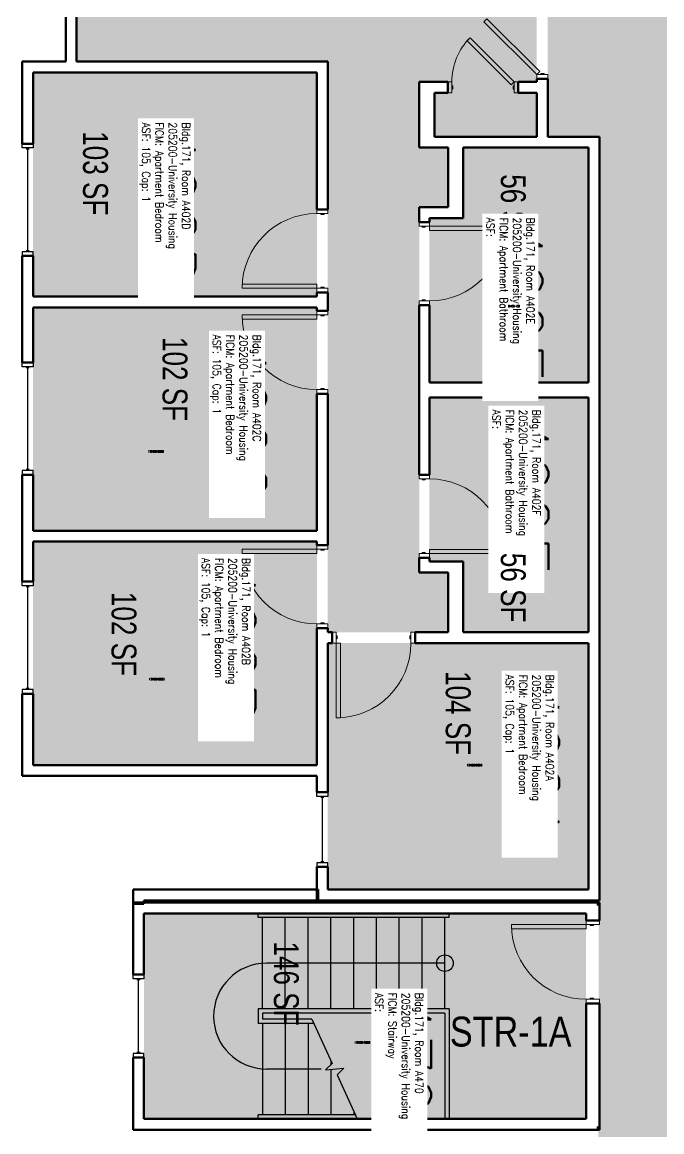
# Model space of a CAD drawing. Header units: inches. Extents: x 88 to 3257, y -489 to 2081.
# Drawn here: x 97 to 406, y 254 to 789 of the extents above; entities that cross this region are included whole.
import ezdxf
from ezdxf.enums import TextEntityAlignment as Align

# ---------------------------------------------------------------- set-up
doc = ezdxf.new("R2010")
doc.units = ezdxf.units.IN
doc.header["$LTSCALE"] = 48
doc.header["$MEASUREMENT"] = 0
for name, color, linetype in [('A-Area-Iden', 1, 'Continuous'), ('A-DOOR', 2, 'Continuous'), ('A-FLOR', 3, 'Continuous'), ('A-GLAZ', 1, 'Continuous'), ('A-IDEN-RNUM', 7, 'Continuous'), ('A-IDEN-SNUM', 4, 'Continuous'), ('A-IDEN-VNUM', 4, 'Continuous'), ('A-WALL', 5, 'Continuous'), ('AREA-TEXT', 3, 'Continuous'), ('Rooms-Category-Color', 7, 'Continuous'), ('Rooms-College-Color', 7, 'Continuous'), ('Rooms-Department-Color', 7, 'Continuous'), ('Rooms-Division-Color', 7, 'Continuous'), ('Rooms-Information', 7, 'Continuous')]:
    doc.layers.add(name, color=color, linetype=linetype)
doc.styles.add('AREA', font='arial.ttf', dxfattribs={"width": 0.75, "height": 12})
doc.styles.add('DIMS', font='ARIALN.TTF')
doc.styles.add('ROOMSNUMBER', font='txt.shx', dxfattribs={"height": 0.03})
doc.styles.add('ROOMVNUMBER', font='simplex.shx', dxfattribs={"width": 0.85})
doc.styles.get("Standard").update_dxf_attribs({"font": 'ARIALN.TTF'})
doc.dimstyles.new('NBA 2004', dxfattribs={"dimscale": 128, "dimtxt": 0.125, "dimasz": 0.09375, "dimexe": 0.125, "dimexo": 0.125, "dimgap": 0.0625, "dimtad": 1, "dimdec": 3, "dimzin": 3, "dimdsep": 46, "dimlunit": 4, "dimtxsty": 'DIMS', "dimblk": 'ARCHTICK', "dimcen": 0.09375, "dimdle": 0.125, "dimclrd": 256, "dimclre": 256, "dimclrt": 2, "dimadec": 0, "dimazin": 0, "dimtfac": 0.75, "dimtdec": 3, "dimtmove": 2, "dimatfit": 2, "dimfxl": 0.125, "dimfrac": 2, "dimtolj": 1, "dimtzin": 0, "dimlwd": -1, "dimlwe": -1, "dimarcsym": 0})
pattern_1 = [(135, (-275.59335, 306.26828), (-0.088388348, -0.088388348), [])]

# ---------------------------------------------------------------- blocks, each defined once
blk = doc.blocks.new('_ArchTick')
at = {"color": 0, "linetype": 'ByBlock', "const_width": 0.15}
blk.add_lwpolyline([(-0.5, -0.5), (0.5, 0.5)], dxfattribs=at)

msp = doc.modelspace()

# ---------------------------------------------------------------- hatches: boundary and pattern name
h = msp.add_hatch()
h.set_pattern_fill('ANSI31', color=256, angle=90, style=0)
h.set_pattern_definition(pattern_1)
h.paths.add_polyline_path([(308.36, 637.74), (308.36, 696.47), (317.57, 696.47), (317.57, 637.74)], flags=9)
h = msp.add_hatch()
h.set_pattern_fill('ANSI31', color=256, angle=90, style=0)
h.set_pattern_definition(pattern_1)
h.paths.add_polyline_path([(308.36, 637.74), (308.36, 696.47), (317.57, 696.47), (317.57, 637.74)], flags=9)
at = {"layer": 'Rooms-Category-Color', "true_color": 0xadadad}
for points in [[(547.22, 1168.24), (547.22, 1193.24), (464.89, 1193.24), (464.89, 1168.24), (375.5, 1168.24), (375.5, 1082.22), (350.5, 1082.22), (350.5, 999.89), (375.5, 999.89), (375.5, 815.86), (350.5, 815.86), (350.5, 733.53), (375.5, 733.53), (374.88, 226), (435.5, 226), (435.5, 616.78), (460.5, 616.78), (460.5, 699.11), (435.5, 699.11), (435.5, 881.25), (507.5, 881.25), (507.5, 960.25), (435.5, 960.25), (435.5, 1023.88), (495.87, 1084.25), (547.22, 1084.25)], [(369, 359.25), (155.94, 359.25), (155.94, 260.25), (369, 260.25)]]:
    msp.add_hatch(color=253, dxfattribs=at).paths.add_polyline_path(points)
at = {"layer": 'Rooms-Category-Color', "true_color": 0x728ef3}
for points in [[(240.13, 905.25), (240.13, 821.11), (345.25, 821.11), (345.25, 759.98), (336.3, 759.98), (336.3, 754.73), (345.25, 754.73), (345.25, 733.53), (295.88, 733.53), (295.88, 754.73), (302.3, 754.73), (302.3, 759.98), (288.63, 759.98), (288.63, 728.28), (302.5, 728.28), (302.5, 699.53), (288.63, 699.53), (288.63, 523.5), (302.5, 523.5), (302.5, 494.75), (244.5, 494.75), (244.5, 769.75), (123.5, 769.75), (123.5, 905.25)], [(102.5, 764.5), (102.5, 656.5), (239.25, 656.5), (239.25, 764.5)], [(293.5, 694.28), (293.5, 615.14), (370.25, 615.14), (370.25, 728.28), (309.75, 728.28), (309.75, 694.28)], [(239.25, 543.63), (239.25, 651.25), (102.5, 651.25), (102.5, 543.63)], [(370.25, 607.89), (293.5, 607.89), (293.5, 528.75), (309.75, 528.75), (309.75, 494.75), (370.25, 494.75)], [(102.5, 538.38), (102.5, 430.75), (239.25, 430.75), (239.25, 538.38)], [(244.5, 370.75), (370.25, 370.75), (370.25, 489.5), (244.5, 489.5)]]:
    msp.add_hatch(color=171, dxfattribs=at).paths.add_polyline_path(points)
at = {"layer": 'Rooms-College-Color', "true_color": 0xadadad}
for points in [[(547.22, 1168.24), (547.22, 1193.24), (464.89, 1193.24), (464.89, 1168.24), (375.5, 1168.24), (375.5, 1082.22), (350.5, 1082.22), (350.5, 999.89), (375.5, 999.89), (375.5, 815.86), (350.5, 815.86), (350.5, 733.53), (375.5, 733.53), (374.88, 226), (435.5, 226), (435.5, 616.78), (460.5, 616.78), (460.5, 699.11), (435.5, 699.11), (435.5, 881.25), (507.5, 881.25), (507.5, 960.25), (435.5, 960.25), (435.5, 1023.88), (495.87, 1084.25), (547.22, 1084.25)], [(240.13, 905.25), (240.13, 821.11), (345.25, 821.11), (345.25, 759.98), (336.3, 759.98), (336.3, 754.73), (345.25, 754.73), (345.25, 733.53), (295.88, 733.53), (295.88, 754.73), (302.3, 754.73), (302.3, 759.98), (288.63, 759.98), (288.63, 728.28), (302.5, 728.28), (302.5, 699.53), (288.63, 699.53), (288.63, 523.5), (302.5, 523.5), (302.5, 494.75), (244.5, 494.75), (244.5, 769.75), (123.5, 769.75), (123.5, 905.25)], [(102.5, 764.5), (102.5, 656.5), (239.25, 656.5), (239.25, 764.5)], [(293.5, 694.28), (293.5, 615.14), (370.25, 615.14), (370.25, 728.28), (309.75, 728.28), (309.75, 694.28)], [(239.25, 543.63), (239.25, 651.25), (102.5, 651.25), (102.5, 543.63)], [(370.25, 607.89), (293.5, 607.89), (293.5, 528.75), (309.75, 528.75), (309.75, 494.75), (370.25, 494.75)], [(102.5, 538.38), (102.5, 430.75), (239.25, 430.75), (239.25, 538.38)], [(244.5, 370.75), (370.25, 370.75), (370.25, 489.5), (244.5, 489.5)], [(369, 359.25), (155.94, 359.25), (155.94, 260.25), (369, 260.25)]]:
    msp.add_hatch(color=253, dxfattribs=at).paths.add_polyline_path(points)
at = {"layer": 'Rooms-Department-Color', "true_color": 0xacacac}
for points in [[(547.22, 1168.24), (547.22, 1193.24), (464.89, 1193.24), (464.89, 1168.24), (375.5, 1168.24), (375.5, 1082.22), (350.5, 1082.22), (350.5, 999.89), (375.5, 999.89), (375.5, 815.86), (350.5, 815.86), (350.5, 733.53), (375.5, 733.53), (374.88, 226), (435.5, 226), (435.5, 616.78), (460.5, 616.78), (460.5, 699.11), (435.5, 699.11), (435.5, 881.25), (507.5, 881.25), (507.5, 960.25), (435.5, 960.25), (435.5, 1023.88), (495.87, 1084.25), (547.22, 1084.25)], [(369, 359.25), (155.94, 359.25), (155.94, 260.25), (369, 260.25)]]:
    msp.add_hatch(color=253, dxfattribs=at).paths.add_polyline_path(points)
at = {"layer": 'Rooms-Department-Color', "true_color": 0x604aed}
for points in [[(240.13, 905.25), (240.13, 821.11), (345.25, 821.11), (345.25, 759.98), (336.3, 759.98), (336.3, 754.73), (345.25, 754.73), (345.25, 733.53), (295.88, 733.53), (295.88, 754.73), (302.3, 754.73), (302.3, 759.98), (288.63, 759.98), (288.63, 728.28), (302.5, 728.28), (302.5, 699.53), (288.63, 699.53), (288.63, 523.5), (302.5, 523.5), (302.5, 494.75), (244.5, 494.75), (244.5, 769.75), (123.5, 769.75), (123.5, 905.25)], [(102.5, 764.5), (102.5, 656.5), (239.25, 656.5), (239.25, 764.5)], [(293.5, 694.28), (293.5, 615.14), (370.25, 615.14), (370.25, 728.28), (309.75, 728.28), (309.75, 694.28)], [(239.25, 543.63), (239.25, 651.25), (102.5, 651.25), (102.5, 543.63)], [(370.25, 607.89), (293.5, 607.89), (293.5, 528.75), (309.75, 528.75), (309.75, 494.75), (370.25, 494.75)], [(102.5, 538.38), (102.5, 430.75), (239.25, 430.75), (239.25, 538.38)], [(244.5, 370.75), (370.25, 370.75), (370.25, 489.5), (244.5, 489.5)]]:
    msp.add_hatch(color=173, dxfattribs=at).paths.add_polyline_path(points)
at = {"layer": 'Rooms-Division-Color', "true_color": 0xadadad}
for points in [[(547.22, 1168.24), (547.22, 1193.24), (464.89, 1193.24), (464.89, 1168.24), (375.5, 1168.24), (375.5, 1082.22), (350.5, 1082.22), (350.5, 999.89), (375.5, 999.89), (375.5, 815.86), (350.5, 815.86), (350.5, 733.53), (375.5, 733.53), (374.88, 226), (435.5, 226), (435.5, 616.78), (460.5, 616.78), (460.5, 699.11), (435.5, 699.11), (435.5, 881.25), (507.5, 881.25), (507.5, 960.25), (435.5, 960.25), (435.5, 1023.88), (495.87, 1084.25), (547.22, 1084.25)], [(369, 359.25), (155.94, 359.25), (155.94, 260.25), (369, 260.25)]]:
    msp.add_hatch(color=253, dxfattribs=at).paths.add_polyline_path(points)
at = {"layer": 'Rooms-Division-Color', "true_color": 0x604aed}
for points in [[(240.13, 905.25), (240.13, 821.11), (345.25, 821.11), (345.25, 759.98), (336.3, 759.98), (336.3, 754.73), (345.25, 754.73), (345.25, 733.53), (295.88, 733.53), (295.88, 754.73), (302.3, 754.73), (302.3, 759.98), (288.63, 759.98), (288.63, 728.28), (302.5, 728.28), (302.5, 699.53), (288.63, 699.53), (288.63, 523.5), (302.5, 523.5), (302.5, 494.75), (244.5, 494.75), (244.5, 769.75), (123.5, 769.75), (123.5, 905.25)], [(102.5, 764.5), (102.5, 656.5), (239.25, 656.5), (239.25, 764.5)], [(293.5, 694.28), (293.5, 615.14), (370.25, 615.14), (370.25, 728.28), (309.75, 728.28), (309.75, 694.28)], [(239.25, 543.63), (239.25, 651.25), (102.5, 651.25), (102.5, 543.63)], [(370.25, 607.89), (293.5, 607.89), (293.5, 528.75), (309.75, 528.75), (309.75, 494.75), (370.25, 494.75)], [(102.5, 538.38), (102.5, 430.75), (239.25, 430.75), (239.25, 538.38)], [(244.5, 370.75), (370.25, 370.75), (370.25, 489.5), (244.5, 489.5)]]:
    msp.add_hatch(color=173, dxfattribs=at).paths.add_polyline_path(points)

# ---------------------------------------------------------------- linework, layer by layer
at = {"layer": 'A-DOOR', "linetype": 'Continuous', "lineweight": 18}
for points in [[(345.25, 763.47), (346.66, 764.88), (321.21, 790.34), (319.79, 788.92)], [(345.25, 763.47), (346.66, 764.88), (321.21, 790.34), (319.79, 788.92)], [(334.3, 759.98), (332.89, 758.57), (311.67, 779.78), (313.09, 781.19)], [(334.3, 759.98), (332.89, 758.57), (311.67, 779.78), (313.09, 781.19)], [(304.3, 754.73), (302.3, 754.73), (302.3, 759.98), (304.3, 759.98)], [(304.3, 754.73), (302.3, 754.73), (302.3, 759.98), (304.3, 759.98)], [(334.3, 754.73), (336.3, 754.73), (336.3, 759.98), (334.3, 759.98)], [(334.3, 754.73), (336.3, 754.73), (336.3, 759.98), (334.3, 759.98)], [(350.5, 763.47), (350.5, 761.47), (345.25, 761.47), (345.25, 763.47)], [(350.5, 763.47), (350.5, 761.47), (345.25, 761.47), (345.25, 763.47)], [(348.75, 763.47), (348.75, 763.97), (347.25, 763.97), (347.25, 763.47)], [(348.75, 763.47), (348.75, 763.97), (347.25, 763.97), (347.25, 763.47)], [(304.3, 756.48), (304.8, 756.48), (304.8, 757.98), (304.3, 757.98)], [(304.3, 756.48), (304.8, 756.48), (304.8, 757.98), (304.3, 757.98)], [(334.3, 756.48), (333.8, 756.48), (333.8, 757.98), (334.3, 757.98)], [(334.3, 756.48), (333.8, 756.48), (333.8, 757.98), (334.3, 757.98)], [(244.5, 696.5), (244.5, 698.5), (239.25, 698.5), (239.25, 696.5)], [(244.5, 696.5), (244.5, 698.5), (239.25, 698.5), (239.25, 696.5)], [(242.75, 696.5), (242.75, 696), (241.25, 696), (241.25, 696.5)], [(242.75, 696.5), (242.75, 696), (241.25, 696), (241.25, 696.5)], [(288.63, 690.39), (288.63, 692.39), (293.5, 692.39), (293.5, 690.39)], [(288.63, 690.39), (288.63, 692.39), (293.5, 692.39), (293.5, 690.39)], [(290, 690.39), (290, 689.89), (291.5, 689.89), (291.5, 690.39)], [(290, 690.39), (290, 689.89), (291.5, 689.89), (291.5, 690.39)], [(293.5, 690.39), (293.5, 688.39), (329.5, 688.39), (329.5, 690.39)], [(293.5, 690.39), (293.5, 688.39), (329.5, 688.39), (329.5, 690.39)], [(239.25, 660.5), (239.25, 662.5), (203.25, 662.5), (203.25, 660.5)], [(239.25, 660.5), (239.25, 662.5), (203.25, 662.5), (203.25, 660.5)], [(244.5, 660.5), (244.5, 658.5), (239.25, 658.5), (239.25, 660.5)], [(244.5, 660.5), (244.5, 658.5), (239.25, 658.5), (239.25, 660.5)], [(242.75, 660.5), (242.75, 661), (241.25, 661), (241.25, 660.5)], [(242.75, 660.5), (242.75, 661), (241.25, 661), (241.25, 660.5)], [(288.63, 654.39), (288.63, 652.39), (293.5, 652.39), (293.5, 654.39)], [(288.63, 654.39), (288.63, 652.39), (293.5, 652.39), (293.5, 654.39)], [(290, 654.39), (290, 654.89), (291.5, 654.89), (291.5, 654.39)], [(290, 654.39), (290, 654.89), (291.5, 654.89), (291.5, 654.39)], [(239.25, 647.63), (239.25, 645.63), (203.25, 645.63), (203.25, 647.63)], [(239.25, 647.63), (239.25, 645.63), (203.25, 645.63), (203.25, 647.63)], [(244.5, 647.63), (244.5, 649.63), (239.25, 649.63), (239.25, 647.63)], [(244.5, 647.63), (244.5, 649.63), (239.25, 649.63), (239.25, 647.63)], [(242.75, 647.63), (242.75, 647.13), (241.25, 647.13), (241.25, 647.63)], [(242.75, 647.63), (242.75, 647.13), (241.25, 647.13), (241.25, 647.63)], [(244.5, 611.63), (244.5, 609.63), (239.25, 609.63), (239.25, 611.63)], [(244.5, 611.63), (244.5, 609.63), (239.25, 609.63), (239.25, 611.63)], [(242.75, 611.63), (242.75, 612.13), (241.25, 612.13), (241.25, 611.63)], [(242.75, 611.63), (242.75, 612.13), (241.25, 612.13), (241.25, 611.63)], [(288.63, 568.64), (288.63, 570.64), (293.5, 570.64), (293.5, 568.64)], [(288.63, 568.64), (288.63, 570.64), (293.5, 570.64), (293.5, 568.64)], [(290, 568.64), (290, 568.14), (291.5, 568.14), (291.5, 568.64)], [(290, 568.64), (290, 568.14), (291.5, 568.14), (291.5, 568.64)], [(239.25, 534.75), (239.25, 532.75), (203.25, 532.75), (203.25, 534.75)], [(239.25, 534.75), (239.25, 532.75), (203.25, 532.75), (203.25, 534.75)], [(244.5, 534.75), (244.5, 536.75), (239.25, 536.75), (239.25, 534.75)], [(244.5, 534.75), (244.5, 536.75), (239.25, 536.75), (239.25, 534.75)], [(242.75, 534.75), (242.75, 534.25), (241.25, 534.25), (241.25, 534.75)], [(242.75, 534.75), (242.75, 534.25), (241.25, 534.25), (241.25, 534.75)], [(288.63, 532.64), (288.63, 530.64), (293.5, 530.64), (293.5, 532.64)], [(288.63, 532.64), (288.63, 530.64), (293.5, 530.64), (293.5, 532.64)], [(290, 532.64), (290, 533.14), (291.5, 533.14), (291.5, 532.64)], [(290, 532.64), (290, 533.14), (291.5, 533.14), (291.5, 532.64)], [(293.5, 532.64), (293.5, 534.64), (329.5, 534.64), (329.5, 532.64)], [(293.5, 532.64), (293.5, 534.64), (329.5, 534.64), (329.5, 532.64)], [(244.5, 498.75), (244.5, 496.75), (239.25, 496.75), (239.25, 498.75)], [(244.5, 498.75), (244.5, 496.75), (239.25, 496.75), (239.25, 498.75)], [(242.75, 498.75), (242.75, 499.25), (241.25, 499.25), (241.25, 498.75)], [(242.75, 498.75), (242.75, 499.25), (241.25, 499.25), (241.25, 498.75)], [(248.62, 494.75), (246.62, 494.75), (246.62, 489.5), (248.62, 489.5)], [(248.62, 494.75), (246.62, 494.75), (246.62, 489.5), (248.62, 489.5)], [(248.62, 493), (249.12, 493), (249.12, 491.5), (248.62, 491.5)], [(248.62, 493), (249.12, 493), (249.12, 491.5), (248.62, 491.5)], [(284.62, 493), (284.12, 493), (284.12, 491.5), (284.62, 491.5)], [(284.62, 493), (284.12, 493), (284.12, 491.5), (284.62, 491.5)], [(284.62, 494.75), (286.62, 494.75), (286.62, 489.5), (284.62, 489.5)], [(284.62, 494.75), (286.62, 494.75), (286.62, 489.5), (284.62, 489.5)], [(248.62, 489.5), (250.62, 489.5), (250.62, 453.5), (248.62, 453.5)], [(248.62, 489.5), (250.62, 489.5), (250.62, 453.5), (248.62, 453.5)], [(369, 353.87), (369, 351.87), (333, 351.87), (333, 353.87)], [(369, 353.87), (369, 351.87), (333, 351.87), (333, 353.87)], [(375.5, 353.87), (375.5, 355.87), (369, 355.87), (369, 353.87)], [(375.5, 353.87), (375.5, 355.87), (369, 355.87), (369, 353.87)], [(372.5, 353.87), (372.5, 353.37), (371, 353.37), (371, 353.87)], [(372.5, 353.87), (372.5, 353.37), (371, 353.37), (371, 353.87)], [(375.5, 317.87), (375.5, 315.87), (369, 315.87), (369, 317.87)], [(375.5, 317.87), (375.5, 315.87), (369, 315.87), (369, 317.87)], [(372.5, 317.87), (372.5, 318.37), (371, 318.37), (371, 317.87)], [(372.5, 317.87), (372.5, 318.37), (371, 318.37), (371, 317.87)]]:
    msp.add_lwpolyline(points, close=True, dxfattribs=at)
at = {"layer": 'A-DOOR', "linetype": 'Continuous', "lineweight": 18, "extrusion": (0, 0, -1)}
for centre, radius, start, end in [((-334.3, 759.98), 30, 0, 45), ((-334.3, 759.98), 30, 0, 45), ((-239.25, 647.63), 36, 270, 0), ((-239.25, 647.63), 36, 270, 0), ((-293.5, 532.64), 36, 90, 180), ((-293.5, 532.64), 36, 90, 180), ((-239.25, 534.75), 36, 270, 0), ((-239.25, 534.75), 36, 270, 0), ((-248.62, 489.5), 36, 180, 270), ((-248.62, 489.5), 36, 180, 270)]:
    msp.add_arc(centre, radius, start, end, dxfattribs=at)
at = {"layer": 'A-DOOR', "linetype": 'Continuous', "lineweight": 18}
for centre, start, end in [((239.25, 660.5), 90, 180), ((239.25, 660.5), 90, 180), ((293.5, 690.39), 270, 0), ((293.5, 690.39), 270, 0), ((369, 353.87), 180, 270), ((369, 353.87), 180, 270)]:
    msp.add_arc(centre, 36, start, end, dxfattribs=at)
at = {"layer": 'A-FLOR'}
for p, q in [((211, 357.25, 0), (211, 359.25, 0)), ((211, 357.25, 0), (211, 359.25, 0)), ((303, 357.25, 0), (303, 359.25, 0)), ((303, 357.25, 0), (303, 359.25, 0)), ((303, 357.25, 0), (211, 357.25, 0)), ((303, 357.25, 0), (211, 357.25, 0)), ((213, 313.25, 0), (213, 357.25, 0)), ((213, 313.25, 0), (213, 357.25, 0)), ((224, 313.25, 0), (224, 357.25, 0)), ((224, 313.25, 0), (224, 357.25, 0)), ((235, 313.25, 0), (235, 357.25, 0)), ((235, 313.25, 0), (235, 357.25, 0)), ((246, 313.25, 0), (246, 357.25, 0)), ((246, 313.25, 0), (246, 357.25, 0)), ((257, 313.25, 0), (257, 357.25, 0)), ((257, 313.25, 0), (257, 357.25, 0)), ((268, 313.25, 0), (268, 357.25, 0)), ((268, 313.25, 0), (268, 357.25, 0)), ((279, 313.25, 0), (279, 357.25, 0)), ((279, 313.25, 0), (279, 357.25, 0)), ((290, 313.25, 0), (290, 357.25, 0)), ((290, 313.25, 0), (290, 357.25, 0)), ((301, 313.25, 0), (301, 357.25, 0)), ((301, 313.25, 0), (301, 357.25, 0)), ((301, 335.25, 0), (215, 335.25, 0)), ((301, 335.25, 0), (215, 335.25, 0)), ((303, 313.25, 0), (211, 313.25, 0)), ((211, 313.25, 0), (211, 306.25, 0)), ((303, 313.25, 0), (211, 313.25, 0)), ((211, 313.25, 0), (211, 306.25, 0)), ((301, 311.25, 0), (213, 311.25, 0)), ((213, 311.25, 0), (213, 308.25, 0)), ((301, 311.25, 0), (213, 311.25, 0)), ((213, 311.25, 0), (213, 308.25, 0)), ((301, 311.25, 0), (301, 260.25, 0)), ((301, 311.25, 0), (301, 260.25, 0)), ((303, 313.25, 0), (303, 260.25, 0)), ((303, 313.25, 0), (303, 260.25, 0)), ((237.78, 306.25, 0), (211, 306.25, 0)), ((237.78, 306.25, 0), (211, 306.25, 0)), ((236.87, 308.25, 0), (213, 308.25, 0)), ((236.87, 308.25, 0), (213, 308.25, 0)), ((213, 306.25, 0), (213, 262.25, 0)), ((213, 306.25, 0), (213, 262.25, 0)), ((224, 306.25, 0), (224, 262.25, 0)), ((224, 306.25, 0), (224, 262.25, 0)), ((235, 306.25, 0), (235, 262.25, 0)), ((235, 306.25, 0), (235, 262.25, 0)), ((246, 288.2, 0), (246, 286.43, 0)), ((246, 288.2, 0), (246, 286.43, 0)), ((246, 284.12, 0), (246, 262.25, 0)), ((246, 284.12, 0), (246, 262.25, 0)), ((257.82, 262.25, 0), (211, 262.25, 0)), ((211, 260.25, 0), (211, 262.25, 0)), ((257.82, 262.25, 0), (211, 262.25, 0)), ((211, 260.25, 0), (211, 262.25, 0)), ((257, 264.06, 0), (257, 262.25, 0)), ((257, 264.06, 0), (257, 262.25, 0))]:
    msp.add_line(p, q, dxfattribs=at)
at = {"layer": 'A-FLOR', "linetype": 'Continuous', "elevation": 0}
msp.add_lwpolyline([(236.87, 308.25), (246.57, 286.99), (243.43, 283.92), (252.18, 284.59), (249.04, 281.52), (258.73, 260.25)], dxfattribs=at)
msp.add_lwpolyline([(236.87, 308.25), (246.57, 286.99), (243.43, 283.92), (252.18, 284.59), (249.04, 281.52), (258.73, 260.25)], dxfattribs=at)
at = {"layer": 'A-FLOR'}
msp.add_circle((301, 335.25, 0), 4, dxfattribs=at)
msp.add_circle((301, 335.25, 0), 4, dxfattribs=at)
msp.add_arc((215, 309.75, 0), 25.5, 90, 270, dxfattribs=at)
msp.add_arc((215, 309.75, 0), 25.5, 90, 270, dxfattribs=at)
at = {"layer": 'A-GLAZ', "linetype": 'Continuous', "lineweight": 25}
for p, q in [((100.63, 727.59), (99.13, 727.59)), ((100.63, 727.59), (99.13, 727.59)), ((99.88, 727.59), (99.88, 678.59)), ((99.88, 727.59), (99.88, 678.59)), ((100.63, 678.59), (99.13, 678.59)), ((100.63, 678.59), (99.13, 678.59)), ((100.63, 622.13), (99.13, 622.13)), ((100.63, 622.13), (99.13, 622.13)), ((99.88, 622.13), (99.88, 573.13)), ((99.88, 622.13), (99.88, 573.13)), ((100.63, 573.13), (99.13, 573.13)), ((100.63, 573.13), (99.13, 573.13)), ((100.63, 516.6), (99.13, 516.6)), ((100.63, 516.6), (99.13, 516.6)), ((99.88, 516.6), (99.88, 467.6)), ((99.88, 516.6), (99.88, 467.6)), ((100.63, 467.6), (99.13, 467.6)), ((100.63, 467.6), (99.13, 467.6)), ((242.63, 415.13), (241.13, 415.13)), ((242.63, 415.13), (241.13, 415.13)), ((241.88, 415.13), (241.88, 384.13)), ((241.88, 415.13), (241.88, 384.13)), ((242.63, 384.13), (241.13, 384.13)), ((242.63, 384.13), (241.13, 384.13)), ((154.06, 327.25), (152.56, 327.25)), ((154.06, 327.25), (152.56, 327.25)), ((153.31, 292.25), (153.31, 327.25)), ((153.31, 292.25), (153.31, 327.25)), ((154.06, 292.25), (152.56, 292.25)), ((154.06, 292.25), (152.56, 292.25))]:
    msp.add_line(p, q, dxfattribs=at)
for points in [[(97.25, 728.09), (97.25, 730.09), (102.5, 730.09), (102.5, 728.09)], [(97.25, 728.09), (97.25, 730.09), (102.5, 730.09), (102.5, 728.09)], [(97.25, 678.09), (97.25, 676.09), (102.5, 676.09), (102.5, 678.09)], [(97.25, 678.09), (97.25, 676.09), (102.5, 676.09), (102.5, 678.09)], [(97.25, 622.63), (97.25, 624.63), (102.5, 624.63), (102.5, 622.63)], [(97.25, 622.63), (97.25, 624.63), (102.5, 624.63), (102.5, 622.63)], [(97.25, 572.63), (97.25, 570.63), (102.5, 570.63), (102.5, 572.63)], [(97.25, 572.63), (97.25, 570.63), (102.5, 570.63), (102.5, 572.63)], [(97.25, 517.1), (97.25, 519.1), (102.5, 519.1), (102.5, 517.1)], [(97.25, 517.1), (97.25, 519.1), (102.5, 519.1), (102.5, 517.1)], [(97.25, 467.1), (97.25, 465.1), (102.5, 465.1), (102.5, 467.1)], [(97.25, 467.1), (97.25, 465.1), (102.5, 465.1), (102.5, 467.1)], [(239.25, 415.63), (239.25, 417.63), (244.5, 417.63), (244.5, 415.63)], [(239.25, 415.63), (239.25, 417.63), (244.5, 417.63), (244.5, 415.63)], [(239.25, 383.63), (239.25, 381.63), (244.5, 381.63), (244.5, 383.63)], [(239.25, 383.63), (239.25, 381.63), (244.5, 381.63), (244.5, 383.63)], [(150.81, 327.75), (150.81, 329.75), (155.81, 329.75), (155.81, 327.75)], [(150.81, 327.75), (150.81, 329.75), (155.81, 329.75), (155.81, 327.75)], [(150.81, 291.75), (150.81, 289.75), (155.81, 289.75), (155.81, 291.75)], [(150.81, 291.75), (150.81, 289.75), (155.81, 289.75), (155.81, 291.75)]]:
    msp.add_lwpolyline(points, close=True, dxfattribs=at)
at = {"layer": 'A-WALL', "linetype": 'Continuous', "lineweight": 50}
for p, q in [((118.25, 801.13), (118.25, 769.75)), ((118.25, 801.13), (118.25, 769.75)), ((123.5, 769.75), (123.5, 801.13)), ((123.5, 769.75), (123.5, 801.13)), ((97.25, 769.75), (97.25, 730.09)), ((118.25, 769.75), (97.25, 769.75)), ((97.25, 769.75), (97.25, 730.09)), ((118.25, 769.75), (97.25, 769.75)), ((244.5, 769.75), (123.5, 769.75)), ((244.5, 769.75), (123.5, 769.75)), ((244.5, 698.5), (244.5, 769.75)), ((244.5, 698.5), (244.5, 769.75)), ((102.5, 730.09), (102.5, 764.5)), ((102.5, 764.5), (239.25, 764.5)), ((102.5, 730.09), (102.5, 764.5)), ((102.5, 764.5), (239.25, 764.5)), ((239.25, 764.5), (239.25, 698.5)), ((239.25, 764.5), (239.25, 698.5)), ((288.63, 759.98), (288.63, 728.28)), ((302.3, 759.98), (288.63, 759.98)), ((288.63, 759.98), (288.63, 728.28)), ((302.3, 759.98), (288.63, 759.98)), ((302.3, 754.73), (302.3, 759.98)), ((302.3, 754.73), (302.3, 759.98)), ((345.25, 759.98), (336.3, 759.98)), ((336.3, 759.98), (336.3, 754.73)), ((345.25, 759.98), (336.3, 759.98)), ((336.3, 759.98), (336.3, 754.73)), ((345.25, 761.47), (345.25, 759.98)), ((350.5, 761.47), (345.25, 761.47)), ((345.25, 761.47), (345.25, 759.98)), ((350.5, 761.47), (345.25, 761.47)), ((350.5, 733.53), (350.5, 761.47)), ((350.5, 733.53), (350.5, 761.47)), ((295.88, 733.53), (295.88, 754.73)), ((295.88, 754.73), (302.3, 754.73)), ((295.88, 733.53), (295.88, 754.73)), ((295.88, 754.73), (302.3, 754.73)), ((336.3, 754.73), (345.25, 754.73)), ((336.3, 754.73), (345.25, 754.73)), ((345.25, 754.73), (345.25, 733.53)), ((345.25, 754.73), (345.25, 733.53)), ((345.25, 733.53), (295.88, 733.53)), ((345.25, 733.53), (295.88, 733.53)), ((375.5, 733.53), (350.5, 733.53)), ((375.5, 733.53), (350.5, 733.53)), ((375.5, 494.13), (375.5, 733.53)), ((375.5, 494.13), (375.5, 733.53)), ((97.25, 730.09), (102.5, 730.09)), ((97.25, 730.09), (102.5, 730.09)), ((288.63, 728.28), (302.5, 728.28)), ((288.63, 728.28), (302.5, 728.28)), ((302.5, 728.28), (302.5, 699.53)), ((302.5, 728.28), (302.5, 699.53)), ((309.75, 694.28), (309.75, 728.28)), ((309.75, 728.28), (370.25, 728.28)), ((309.75, 694.28), (309.75, 728.28)), ((309.75, 728.28), (370.25, 728.28)), ((370.25, 728.28), (370.25, 615.14)), ((370.25, 728.28), (370.25, 615.14)), ((239.25, 698.5), (244.5, 698.5)), ((239.25, 698.5), (244.5, 698.5)), ((288.63, 699.53), (288.63, 692.39)), ((302.5, 699.53), (288.63, 699.53)), ((288.63, 699.53), (288.63, 692.39)), ((302.5, 699.53), (288.63, 699.53)), ((288.63, 692.39), (293.5, 692.39)), ((288.63, 692.39), (293.5, 692.39)), ((293.5, 692.39), (293.5, 694.28)), ((293.5, 694.28), (309.75, 694.28)), ((293.5, 692.39), (293.5, 694.28)), ((293.5, 694.28), (309.75, 694.28)), ((97.25, 676.09), (97.25, 624.63)), ((102.5, 676.09), (97.25, 676.09)), ((97.25, 676.09), (97.25, 624.63)), ((102.5, 676.09), (97.25, 676.09)), ((102.5, 656.5), (102.5, 676.09)), ((102.5, 656.5), (102.5, 676.09)), ((239.25, 658.5), (239.25, 656.5)), ((244.5, 658.5), (239.25, 658.5)), ((239.25, 658.5), (239.25, 656.5)), ((244.5, 658.5), (239.25, 658.5)), ((244.5, 649.63), (244.5, 658.5)), ((244.5, 649.63), (244.5, 658.5)), ((239.25, 656.5), (102.5, 656.5)), ((239.25, 656.5), (102.5, 656.5)), ((288.63, 652.39), (288.63, 570.64)), ((293.5, 652.39), (288.63, 652.39)), ((288.63, 652.39), (288.63, 570.64)), ((293.5, 652.39), (288.63, 652.39)), ((293.5, 615.14), (293.5, 652.39)), ((293.5, 615.14), (293.5, 652.39)), ((102.5, 624.63), (102.5, 651.25)), ((102.5, 651.25), (239.25, 651.25)), ((102.5, 624.63), (102.5, 651.25)), ((102.5, 651.25), (239.25, 651.25)), ((239.25, 651.25), (239.25, 649.63)), ((239.25, 651.25), (239.25, 649.63)), ((239.25, 649.63), (244.5, 649.63)), ((239.25, 649.63), (244.5, 649.63)), ((97.25, 624.63), (102.5, 624.63)), ((97.25, 624.63), (102.5, 624.63)), ((370.25, 615.14), (293.5, 615.14)), ((370.25, 615.14), (293.5, 615.14)), ((239.25, 609.63), (239.25, 543.63)), ((244.5, 609.63), (239.25, 609.63)), ((239.25, 609.63), (239.25, 543.63)), ((244.5, 609.63), (239.25, 609.63)), ((244.5, 536.75), (244.5, 609.63)), ((244.5, 536.75), (244.5, 609.63)), ((293.5, 570.64), (293.5, 607.89)), ((293.5, 607.89), (370.25, 607.89)), ((293.5, 570.64), (293.5, 607.89)), ((293.5, 607.89), (370.25, 607.89)), ((370.25, 607.89), (370.25, 494.75)), ((370.25, 607.89), (370.25, 494.75)), ((102.5, 570.63), (97.25, 570.63)), ((97.25, 570.63), (97.25, 519.1)), ((102.5, 570.63), (97.25, 570.63)), ((97.25, 570.63), (97.25, 519.1)), ((102.5, 543.63), (102.5, 570.63)), ((102.5, 543.63), (102.5, 570.63)), ((288.63, 570.64), (293.5, 570.64)), ((288.63, 570.64), (293.5, 570.64)), ((239.25, 543.63), (102.5, 543.63)), ((239.25, 543.63), (102.5, 543.63)), ((102.5, 538.38), (239.25, 538.38)), ((102.5, 519.1), (102.5, 538.38)), ((102.5, 538.38), (239.25, 538.38)), ((102.5, 519.1), (102.5, 538.38)), ((239.25, 538.38), (239.25, 536.75)), ((239.25, 538.38), (239.25, 536.75)), ((239.25, 536.75), (244.5, 536.75)), ((239.25, 536.75), (244.5, 536.75)), ((288.63, 530.64), (288.63, 523.5)), ((293.5, 530.64), (288.63, 530.64)), ((288.63, 530.64), (288.63, 523.5)), ((293.5, 530.64), (288.63, 530.64)), ((293.5, 528.75), (293.5, 530.64)), ((293.5, 528.75), (293.5, 530.64)), ((309.75, 528.75), (293.5, 528.75)), ((309.75, 528.75), (293.5, 528.75)), ((309.75, 494.75), (309.75, 528.75)), ((309.75, 494.75), (309.75, 528.75)), ((97.25, 519.1), (102.5, 519.1)), ((97.25, 519.1), (102.5, 519.1)), ((288.63, 523.5), (302.5, 523.5)), ((288.63, 523.5), (302.5, 523.5)), ((302.5, 523.5), (302.5, 494.75)), ((302.5, 523.5), (302.5, 494.75)), ((239.25, 496.75), (239.25, 430.75)), ((244.5, 496.75), (239.25, 496.75)), ((239.25, 496.75), (239.25, 430.75)), ((244.5, 496.75), (239.25, 496.75)), ((244.5, 494.75), (244.5, 496.75)), ((244.5, 494.75), (244.5, 496.75)), ((246.62, 494.75), (244.5, 494.75)), ((246.62, 494.75), (244.5, 494.75)), ((246.62, 489.5), (246.62, 494.75)), ((246.62, 489.5), (246.62, 494.75)), ((289.25, 494.75), (286.62, 494.75)), ((286.62, 494.75), (286.62, 489.5)), ((289.25, 494.75), (286.62, 494.75)), ((286.62, 494.75), (286.62, 489.5)), ((302.5, 494.75), (289.25, 494.75)), ((302.5, 494.75), (289.25, 494.75)), ((370.25, 494.75), (309.75, 494.75)), ((370.25, 494.75), (309.75, 494.75)), ((375.5, 365.5), (375.5, 494.13)), ((375.5, 365.5), (375.5, 494.13)), ((244.5, 426.13), (244.5, 489.5)), ((244.5, 489.5), (246.62, 489.5)), ((244.5, 426.13), (244.5, 489.5)), ((244.5, 489.5), (246.62, 489.5)), ((286.62, 489.5), (289.25, 489.5)), ((286.62, 489.5), (289.25, 489.5)), ((289.25, 489.5), (370.25, 489.5)), ((289.25, 489.5), (370.25, 489.5)), ((370.25, 489.5), (370.25, 370.75)), ((370.25, 489.5), (370.25, 370.75)), ((97.25, 465.1), (97.25, 425.5)), ((102.5, 465.1), (97.25, 465.1)), ((97.25, 465.1), (97.25, 425.5)), ((102.5, 465.1), (97.25, 465.1)), ((102.5, 430.75), (102.5, 465.1)), ((102.5, 430.75), (102.5, 465.1)), ((239.25, 430.75), (102.5, 430.75)), ((239.25, 430.75), (102.5, 430.75)), ((97.25, 425.5), (239.25, 425.5)), ((97.25, 425.5), (239.25, 425.5)), ((239.25, 425.5), (239.25, 417.63)), ((239.25, 425.5), (239.25, 417.63)), ((244.5, 417.63), (244.5, 426.13)), ((244.5, 417.63), (244.5, 426.13)), ((239.25, 417.63), (244.5, 417.63)), ((239.25, 417.63), (244.5, 417.63)), ((239.25, 381.63), (239.25, 365.5)), ((244.5, 381.63), (239.25, 381.63)), ((239.25, 381.63), (239.25, 365.5)), ((244.5, 381.63), (239.25, 381.63)), ((244.5, 370.75), (244.5, 381.63)), ((244.5, 370.75), (244.5, 381.63)), ((239.88, 370.75), (150.69, 370.75)), ((150.69, 370.75), (150.69, 363.88)), ((239.88, 370.75), (150.69, 370.75)), ((150.69, 370.75), (150.69, 363.88)), ((239.88, 365.5), (239.88, 370.75)), ((239.88, 365.5), (239.88, 370.75)), ((370.25, 370.75), (244.5, 370.75)), ((370.25, 370.75), (244.5, 370.75)), ((150.69, 329.75), (150.69, 364.5)), ((150.69, 364.5), (375.5, 364.5)), ((150.69, 329.75), (150.69, 364.5)), ((150.69, 364.5), (375.5, 364.5)), ((150.69, 363.88), (155.94, 363.88)), ((150.69, 363.88), (155.94, 363.88)), ((155.94, 365.5), (239.88, 365.5)), ((155.94, 363.88), (155.94, 365.5)), ((155.94, 365.5), (239.88, 365.5)), ((155.94, 363.88), (155.94, 365.5)), ((239.25, 365.5), (375.5, 365.5)), ((239.25, 365.5), (375.5, 365.5)), ((374.25, 364.5), (374.88, 364.5)), ((374.25, 364.5), (374.88, 364.5)), ((374.88, 364.5), (374.88, 363.5)), ((374.88, 364.5), (374.88, 363.5)), ((375.5, 364.5), (375.5, 355.87)), ((375.5, 364.5), (375.5, 355.87)), ((155.94, 359.25), (155.94, 329.75)), ((369, 359.25), (155.94, 359.25)), ((155.94, 359.25), (155.94, 329.75)), ((369, 359.25), (155.94, 359.25)), ((369, 355.87), (369, 359.25)), ((369, 355.87), (369, 359.25)), ((374.88, 363.5), (374.25, 363.5)), ((374.88, 363.5), (374.25, 363.5)), ((375.5, 355.87), (369, 355.87)), ((375.5, 355.87), (369, 355.87)), ((155.94, 329.75), (150.69, 329.75)), ((155.94, 329.75), (150.69, 329.75)), ((369, 260.25), (369, 315.87)), ((369, 315.87), (375.5, 315.87)), ((369, 260.25), (369, 315.87)), ((369, 315.87), (375.5, 315.87)), ((375.5, 315.87), (375.5, 255)), ((375.5, 315.87), (375.5, 255)), ((150.69, 255), (150.69, 289.75)), ((150.69, 289.75), (155.94, 289.75)), ((150.69, 255), (150.69, 289.75)), ((150.69, 289.75), (155.94, 289.75)), ((155.94, 289.75), (155.94, 260.25)), ((155.94, 289.75), (155.94, 260.25)), ((155.94, 260.25), (369, 260.25)), ((155.94, 260.25), (369, 260.25)), ((150.69, 255), (375.5, 255)), ((150.69, 255), (375.5, 255)), ((374.25, 256), (374.88, 256)), ((374.25, 256), (374.88, 256)), ((374.88, 256), (374.88, 255)), ((374.88, 256), (374.88, 255))]:
    msp.add_line(p, q, dxfattribs=at)

# ---------------------------------------------------------------- texts
at = {"layer": 'A-Area-Iden', "linetype": 'ByBlock'}
msp.add_text('STR-1A', height=14.4, dxfattribs=at).set_placement((332.67, 295.09), align=Align.CENTER)
at = {"layer": 'A-IDEN-RNUM', "style": 'ROOMSNUMBER', "width": 0.85}
for s, p in [('0402-D0', (164.93, 694.44)), ('0402-E0', (334.26, 651.38)), ('0402-C0', (161.71, 581.33)), ('0402-F0', (334.56, 557.73)), ('0402-B0', (162.06, 471.62)), ('0402-A0', (315.16, 430.17)), ('0470-00', (261.15, 296.54))]:
    msp.add_text(s, height=1, dxfattribs=at).set_placement(p, align=Align.CENTER)
at = {"layer": 'A-IDEN-SNUM', "style": 'ROOMSNUMBER', "width": 0.85}
for s, p in [('1710A402D0', (164.93, 694.44)), ('1710A402E0', (334.26, 651.38)), ('1710A402C0', (161.71, 581.33)), ('1710A402F0', (334.56, 557.73)), ('1710A402B0', (162.06, 471.62)), ('1710A402A0', (315.16, 430.17)), ('1710A47000', (261.15, 296.54))]:
    msp.add_text(s, height=1, dxfattribs=at).set_placement(p, align=Align.CENTER)
at = {"layer": 'A-IDEN-VNUM', "style": 'ROOMVNUMBER', "width": 0.85}
for s, p in [('402D', (167.24, 699.95)), ('402E', (334.44, 654.66)), ('402C', (201.39, 597.19)), ('402F', (337.35, 562.13)), ('402B', (196.11, 490.13)), ('402A', (342.5, 432.83)), ('470', (280.91, 291.47))]:
    msp.add_text(s, height=27, rotation=270, dxfattribs=at).set_placement(p, align=Align.MIDDLE_CENTER)
at = {"layer": 'AREA-TEXT', "style": 'AREA', "width": 0.75}
for s, p in [('103 SF', (132.58, 715.9)), ('56 SF', (333.93, 698.66)), ('102 SF', (170.88, 616.75)), ('56 SF', (333.93, 516.23)), ('102 SF', (146.3, 493.9)), ('104 SF', (307.38, 455.78)), ('146 SF', (224.55, 325.46))]:
    msp.add_text(s, height=12, rotation=270, dxfattribs=at).set_placement(p, align=Align.MIDDLE_CENTER)

# ---------------------------------------------------------------- leaders
at = {"layer": 'A-FLOR'}
msp.add_leader([(241.29, 284.25, 0), (215, 284.25, 0)], dimstyle='NBA 2004', override={"dimscale": 96, "dimasz": 0.09375, "dimgap": 0.0625, "dimtad": 0}, dxfattribs=at)
msp.add_leader([(241.29, 284.25, 0), (215, 284.25, 0)], dimstyle='NBA 2004', override={"dimscale": 96, "dimasz": 0.09375, "dimgap": 0.0625, "dimtad": 0}, dxfattribs=at)

# ---------------------------------------------------------------- next in the draw order: texts
at = {"layer": 'Rooms-Information', "char_height": 3.8571, "width": 86.4, "attachment_point": 7, "rotation": 270, "style": 'ROOMVNUMBER', "bg_fill": 3, "box_fill_scale": 1.5, "bg_fill_color": 256, "bg_fill_true_color": 13158600, "bg_fill_transparency": 0}
for s, insert in [('Bldg.171, Room A402D^M^J205200-University Housing^M^JFICM: Apartment Bedroom^M^JASF: 105, Cap: 1', (153.74, 740.38)), ('Bldg.171, Room A402C^M^J205200-University Housing^M^JFICM: Apartment Bedroom^M^JASF: 105, Cap: 1', (187.89, 638.17)), ('Bldg.171, Room A402F^M^J205200-University Housing^M^JFICM: Apartment Bathroom^M^JASF: ', (323.85, 602.01)), ('Bldg.171, Room A402B^M^J205200-University Housing^M^JFICM: Apartment Bedroom^M^JASF: 105, Cap: 1', (182.61, 530.56)), ('Bldg.171, Room A402A^M^J205200-University Housing^M^JFICM: Apartment Bedroom^M^JASF: 105, Cap: 1', (329, 474.35)), ('Bldg.171, Room A470^M^J205200-University Housing^M^JFICM: Stairway^M^JASF: ', (267.41, 320.98))]:
    msp.add_mtext(s, dxfattribs=dict(at, insert=insert))

# ---------------------------------------------------------------- next in the draw order: texts
at = {"layer": 'Rooms-Information', "insert": (320.94, 694.55), "char_height": 3.8571, "width": 86.4, "attachment_point": 7, "rotation": 270, "style": 'ROOMVNUMBER', "bg_fill": 3, "box_fill_scale": 1.5, "bg_fill_color": 256, "bg_fill_true_color": 13158600, "bg_fill_transparency": 0}
msp.add_mtext('Bldg.171, Room A402E^M^J205200-University Housing^M^JFICM: Apartment Bathroom^M^JASF: ', dxfattribs=at)

doc.saveas('drawing.dxf')
